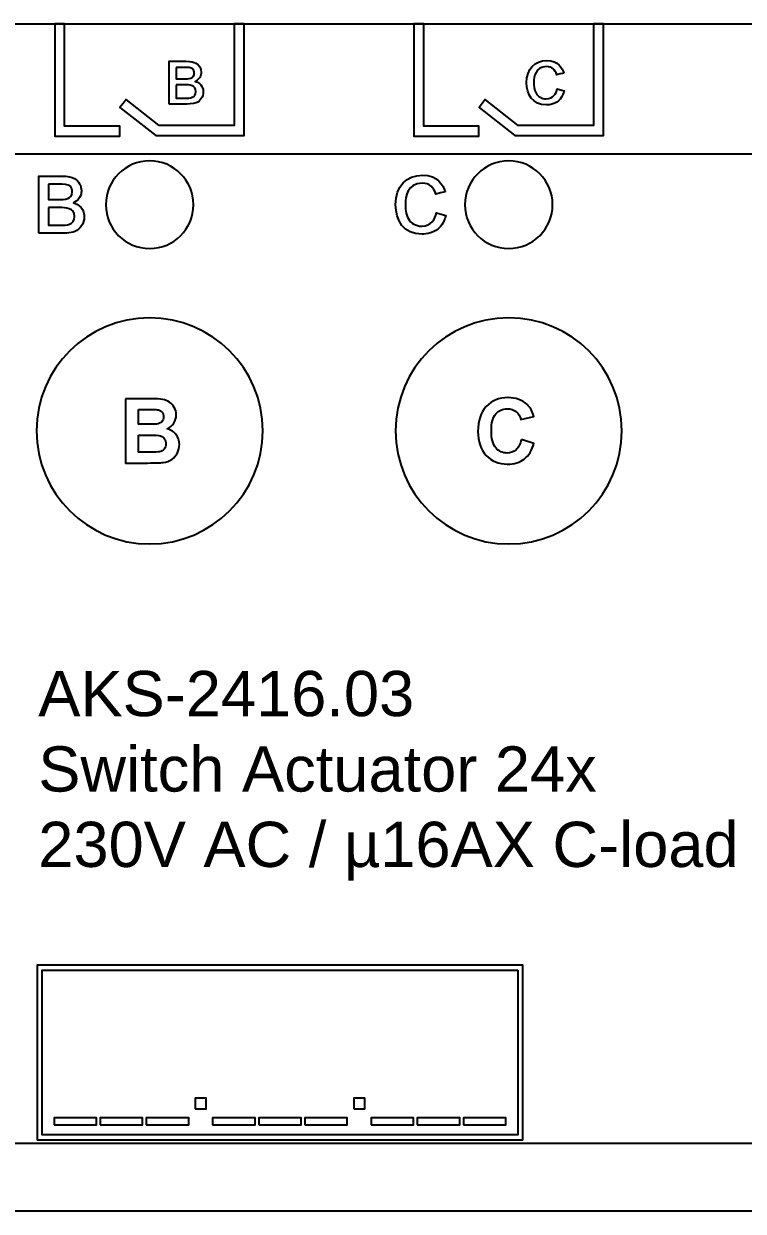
# Model space of a CAD drawing. Header units: millimetres. Extents: x 2151 to 5908, y -441 to 3322.
# Drawn here: x 3223.86 to 3249.31, y 1911.04 to 1953.04 of the extents above; entities that cross this region are included whole.
import ezdxf
from ezdxf.enums import TextEntityAlignment as Align

# ---------------------------------------------------------------- set-up
doc = ezdxf.new("R2010")
doc.units = ezdxf.units.MM
doc.layers.add('2DE_OBJ_Eti-Apparatus', color=7, linetype='Continuous', lineweight=25)
doc.layers.add('Beschriftung', color=7, linetype='Continuous')
doc.layers.add('Gehäuse', color=7, linetype='Continuous')
doc.styles.add('CP_ATTR', font='ARIAL.TTF')
doc.styles.get("Standard").update_dxf_attribs({"font": 'ARIAL.TTF'})

# ---------------------------------------------------------------- blocks, each defined once
blk = doc.blocks.new('2de_eti_9_4352_5ex0yz5')
at = {"linetype": 'Continuous'}
for p, q in [((716, 35), (0, 35)), ((716, 0), (0, 0))]:
    blk.add_line(p, q, dxfattribs=at)
at = {"linetype": 'ByBlock', "style": 'CP_ATTR', "flags": 9}
for tag, p in [('CURRENT', (0, 5)), ('LINK', (0, 5)), ('CHARACTER', (0, 5)), ('POWER', (0, 5)), ('ORDER-NO', (0, 5)), ('PRODUCT-TYPE', (0, 5)), ('ARTICLE', (0, 5)), ('GROUP', (0, 5)), ('NUMBER', (0, 5)), ('NAME', (0, 5)), ('EL-STATUS', (0, 4.999)), ('FUNCTION', (0, 4.999)), ('ARTICLE-2', (0, 4.999)), ('ARTICLE-1', (0, 4.999)), ('VOLTAGE', (0, 4.999)), ('PRODUCER', (0, 4.999)), ('WEIGHT', (0.001, 5)), ('IP', (0.001, 5)), ('OTHER', (0.001, 5))]:
    blk.add_attdef(tag, text='', height=0.00005, dxfattribs=at).set_placement(p, align=Align.MIDDLE_LEFT)
blk = doc.blocks.new('Gehäuse_12_TE1')
at = {"layer": 'Gehäuse'}
blk.add_lwpolyline([(2.5, 66.5), (213.5, 66.5), (213.5, 24.5), (2.5, 24.5)], close=True, dxfattribs=at)
blk = doc.blocks.new('AKS-2416.03')
at = {"layer": 'Beschriftung'}
for points, knots in [([(22.9412, 66.5), (22.9412, 66.5), (23.2942, 66.5), (23.2942, 66.5), (23.2942, 66.5), (23.2942, 66.5), (23.2942, 62.8807), (23.2942, 62.8807), (23.2942, 62.8807), (23.2942, 62.8807), (25.2403, 62.8807), (25.2403, 62.8807), (25.2403, 62.8807), (25.2403, 62.8807), (25.2403, 62.5279), (25.2403, 62.5279), (25.2403, 62.5279), (25.2403, 62.5279), (22.9412, 62.5279), (22.9412, 62.5279), (22.9412, 62.5279), (22.9412, 62.5279), (22.9412, 66.5), (22.9412, 66.5)], [0, 0, 0, 0, 0.1428571, 0.1428571, 0.1428571, 0.1428572, 0.2857143, 0.2857143, 0.2857143, 0.2857143, 0.4285714, 0.4285714, 0.4285714, 0.4285714, 0.5714286, 0.5714286, 0.5714286, 0.5714286, 0.7142857, 0.7142857, 0.7142857, 0.7142857, 1, 1, 1, 1]), ([(29.2912, 66.5), (29.2912, 66.5), (29.6442, 66.5), (29.6442, 66.5), (29.6442, 66.5), (29.6442, 66.5), (29.6442, 62.5463), (29.6442, 62.5463), (29.6442, 62.5463), (29.6442, 62.5463), (26.5165, 62.5463), (26.5165, 62.5463), (26.5165, 62.5463), (26.5165, 62.5463), (25.2491, 63.541), (25.2491, 63.541), (25.2491, 63.541), (25.2491, 63.541), (25.4669, 63.818), (25.4669, 63.818), (25.4669, 63.818), (25.4669, 63.818), (26.6377, 62.8991), (26.6377, 62.8991), (26.6377, 62.8991), (26.6377, 62.8991), (29.2912, 62.8991), (29.2912, 62.8991), (29.2912, 62.8991), (29.2912, 62.8991), (29.2912, 66.5), (29.2912, 66.5)], [0, 0, 0, 0, 0.1111111, 0.1111111, 0.1111111, 0.1111111, 0.2222222, 0.2222222, 0.2222222, 0.2222222, 0.3333333, 0.3333333, 0.3333333, 0.3333333, 0.4444444, 0.4444444, 0.4444444, 0.4444445, 0.5555556, 0.5555556, 0.5555556, 0.5555556, 0.6666667, 0.6666667, 0.6666667, 0.6666667, 0.7777778, 0.7777778, 0.7777778, 0.7777778, 1, 1, 1, 1]), ([(35.6414, 66.5), (35.6414, 66.5), (35.9944, 66.5), (35.9944, 66.5), (35.9944, 66.5), (35.9944, 66.5), (35.9944, 62.8807), (35.9944, 62.8807), (35.9944, 62.8807), (35.9944, 62.8807), (37.9405, 62.8807), (37.9405, 62.8807), (37.9405, 62.8807), (37.9405, 62.8807), (37.9405, 62.5279), (37.9405, 62.5279), (37.9405, 62.5279), (37.9405, 62.5279), (35.6414, 62.5279), (35.6414, 62.5279), (35.6414, 62.5279), (35.6414, 62.5279), (35.6414, 66.5), (35.6414, 66.5)], [0, 0, 0, 0, 0.1428571, 0.1428571, 0.1428571, 0.1428572, 0.2857143, 0.2857143, 0.2857143, 0.2857143, 0.4285714, 0.4285714, 0.4285714, 0.4285714, 0.5714286, 0.5714286, 0.5714286, 0.5714286, 0.7142857, 0.7142857, 0.7142857, 0.7142857, 1, 1, 1, 1]), ([(41.9914, 66.5), (41.9914, 66.5), (42.3444, 66.5), (42.3444, 66.5), (42.3444, 66.5), (42.3444, 66.5), (42.3444, 62.5463), (42.3444, 62.5463), (42.3444, 62.5463), (42.3444, 62.5463), (39.2167, 62.5463), (39.2167, 62.5463), (39.2167, 62.5463), (39.2167, 62.5463), (37.9493, 63.541), (37.9493, 63.541), (37.9493, 63.541), (37.9493, 63.541), (38.1671, 63.818), (38.1671, 63.818), (38.1671, 63.818), (38.1671, 63.818), (39.3379, 62.8991), (39.3379, 62.8991), (39.3379, 62.8991), (39.3379, 62.8991), (41.9914, 62.8991), (41.9914, 62.8991), (41.9914, 62.8991), (41.9914, 62.8991), (41.9914, 66.5), (41.9914, 66.5)], [0, 0, 0, 0, 0.1111111, 0.1111111, 0.1111111, 0.1111111, 0.2222222, 0.2222222, 0.2222222, 0.2222222, 0.3333333, 0.3333333, 0.3333333, 0.3333333, 0.4444444, 0.4444444, 0.4444444, 0.4444445, 0.5555556, 0.5555556, 0.5555556, 0.5555556, 0.6666667, 0.6666667, 0.6666667, 0.6666667, 0.7777778, 0.7777778, 0.7777778, 0.7777778, 1, 1, 1, 1]), ([(26.9929, 63.6564), (26.9929, 63.6564), (27.5411, 63.6564), (27.5411, 63.6564), (27.5411, 63.6564), (27.6215, 63.6564), (27.8332, 63.6564), (27.9475, 63.705), (27.9475, 63.705), (28.0914, 63.7664), (28.1952, 63.9146), (28.1952, 64.0945), (28.1952, 64.0945), (28.1952, 64.1813), (28.1676, 64.3866), (27.9094, 64.4628), (27.9094, 64.4628), (28.1211, 64.5644), (28.1211, 64.757), (28.1211, 64.7867), (28.1211, 64.7867), (28.1211, 64.9179), (28.0491, 65.0428), (27.9348, 65.1063), (27.9348, 65.1063), (27.8607, 65.1486), (27.7718, 65.1719), (27.5771, 65.1719), (27.5771, 65.1719), (27.5771, 65.1719), (26.9929, 65.1719), (26.9929, 65.1719), (26.9929, 65.1719), (26.9929, 65.1719), (26.9929, 63.6564), (26.9929, 63.6564)], [0, 0, 0, 0, 0.1, 0.1, 0.1, 0.1, 0.2, 0.2, 0.2, 0.2, 0.3, 0.3, 0.3, 0.3, 0.4, 0.4, 0.4, 0.4, 0.5, 0.5, 0.5, 0.5, 0.6, 0.6, 0.6, 0.6, 0.7, 0.7, 0.7, 0.7, 0.8, 0.8, 0.8, 0.8, 1, 1, 1, 1]), ([(40.944, 64.7551), (40.8932, 64.9245), (40.7556, 65.1975), (40.3407, 65.1975), (40.3407, 65.1975), (39.9216, 65.1975), (39.6295, 64.9075), (39.6295, 64.4164), (39.6295, 64.4164), (39.6295, 63.9973), (39.8412, 63.6308), (40.3301, 63.6308), (40.3301, 63.6308), (40.4339, 63.6308), (40.6688, 63.6541), (40.8191, 63.8386), (40.8191, 63.8386), (40.9101, 63.9487), (40.944, 64.0714), (40.9588, 64.1286), (40.9588, 64.1286), (40.9588, 64.1286), (40.7133, 64.2005), (40.7133, 64.2005), (40.7133, 64.2005), (40.6752, 64.0291), (40.5714, 63.8449), (40.3217, 63.8449), (40.3217, 63.8449), (40.1587, 63.8449), (40.0338, 63.9254), (39.9661, 64.0397), (39.9661, 64.0397), (39.8983, 64.1582), (39.8878, 64.3339), (39.8878, 64.4207), (39.8878, 64.4207), (39.8878, 64.626), (39.9449, 64.9837), (40.3301, 64.9837), (40.3301, 64.9837), (40.5291, 64.9837), (40.6434, 64.8737), (40.6963, 64.6959), (40.6963, 64.6959), (40.6963, 64.6959), (40.944, 64.7551), (40.944, 64.7551)], [0, 0, 0, 0, 0.0769231, 0.0769231, 0.0769231, 0.0769231, 0.1538462, 0.1538462, 0.1538462, 0.1538462, 0.2307692, 0.2307692, 0.2307692, 0.2307692, 0.3076923, 0.3076923, 0.3076923, 0.3076923, 0.3846154, 0.3846154, 0.3846154, 0.3846154, 0.4615385, 0.4615385, 0.4615385, 0.4615385, 0.5384615, 0.5384615, 0.5384615, 0.5384615, 0.6153846, 0.6153846, 0.6153846, 0.6153846, 0.6923077, 0.6923077, 0.6923077, 0.6923077, 0.7692308, 0.7692308, 0.7692308, 0.7692308, 0.8461538, 0.8461538, 0.8461538, 0.8461539, 1, 1, 1, 1]), ([(27.2426, 64.9581), (27.2426, 64.9581), (27.4861, 64.9581), (27.4861, 64.9581), (27.4861, 64.9581), (27.6533, 64.9581), (27.7633, 64.9581), (27.8184, 64.9031), (27.8184, 64.9031), (27.8586, 64.8629), (27.8776, 64.8078), (27.8776, 64.7549), (27.8776, 64.7549), (27.8776, 64.5517), (27.6787, 64.5517), (27.5115, 64.5517), (27.5115, 64.5517), (27.5115, 64.5517), (27.2426, 64.5517), (27.2426, 64.5517), (27.2426, 64.5517), (27.2426, 64.5517), (27.2426, 64.9581), (27.2426, 64.9581)], [0, 0, 0, 0, 0.1428571, 0.1428571, 0.1428571, 0.1428572, 0.2857143, 0.2857143, 0.2857143, 0.2857143, 0.4285714, 0.4285714, 0.4285714, 0.4285714, 0.5714286, 0.5714286, 0.5714286, 0.5714286, 0.7142857, 0.7142857, 0.7142857, 0.7142857, 1, 1, 1, 1]), ([(27.2426, 64.3379), (27.2426, 64.3379), (27.5432, 64.3379), (27.5432, 64.3379), (27.5432, 64.3379), (27.6977, 64.3379), (27.9369, 64.3379), (27.9369, 64.103), (27.9369, 64.103), (27.9369, 63.8701), (27.7147, 63.8701), (27.575, 63.8701), (27.575, 63.8701), (27.575, 63.8701), (27.2426, 63.8701), (27.2426, 63.8701), (27.2426, 63.8701), (27.2426, 63.8701), (27.2426, 64.3379), (27.2426, 64.3379)], [0, 0, 0, 0, 0.1666667, 0.1666667, 0.1666667, 0.1666667, 0.3333333, 0.3333333, 0.3333333, 0.3333333, 0.5, 0.5, 0.5, 0.5, 0.6666667, 0.6666667, 0.6666667, 0.6666667, 1, 1, 1, 1]), ([(26.3, 61.6505), (27.1558, 61.6505), (27.85, 60.9564), (27.85, 60.1005), (27.85, 60.1005), (27.85, 59.2446), (27.1558, 58.5505), (26.3, 58.5505), (26.3, 58.5505), (25.4442, 58.5505), (24.75, 59.2446), (24.75, 60.1005), (24.75, 60.1005), (24.75, 60.9564), (25.4442, 61.6505), (26.3, 61.6505)], [0, 0, 0, 0, 0.2, 0.2, 0.2, 0.2, 0.4, 0.4, 0.4, 0.4, 0.6, 0.6, 0.6, 0.6, 1, 1, 1, 1]), ([(39, 61.6505), (39.8558, 61.6505), (40.55, 60.9564), (40.55, 60.1005), (40.55, 60.1005), (40.55, 59.2446), (39.8558, 58.5505), (39, 58.5505), (39, 58.5505), (38.1442, 58.5505), (37.45, 59.2446), (37.45, 60.1005), (37.45, 60.1005), (37.45, 60.9564), (38.1442, 61.6505), (39, 61.6505)], [0, 0, 0, 0, 0.2, 0.2, 0.2, 0.2, 0.4, 0.4, 0.4, 0.4, 0.6, 0.6, 0.6, 0.6, 1, 1, 1, 1]), ([(22.384, 59.0901), (22.384, 59.0901), (23.1149, 59.0901), (23.1149, 59.0901), (23.1149, 59.0901), (23.2222, 59.0901), (23.5044, 59.0901), (23.6568, 59.155), (23.6568, 59.155), (23.8487, 59.2368), (23.987, 59.4344), (23.987, 59.6743), (23.987, 59.6743), (23.987, 59.79), (23.9503, 60.0637), (23.606, 60.1653), (23.606, 60.1653), (23.8882, 60.3008), (23.8882, 60.5576), (23.8882, 60.5971), (23.8882, 60.5971), (23.8882, 60.7721), (23.7923, 60.9386), (23.6399, 61.0233), (23.6399, 61.0233), (23.5411, 61.0797), (23.4226, 61.1108), (23.1629, 61.1108), (23.1629, 61.1108), (23.1629, 61.1108), (22.384, 61.1108), (22.384, 61.1108), (22.384, 61.1108), (22.384, 61.1108), (22.384, 59.0901), (22.384, 59.0901)], [0, 0, 0, 0, 0.1, 0.1, 0.1, 0.1, 0.2, 0.2, 0.2, 0.2, 0.3, 0.3, 0.3, 0.3, 0.4, 0.4, 0.4, 0.4, 0.5, 0.5, 0.5, 0.5, 0.6, 0.6, 0.6, 0.6, 0.7, 0.7, 0.7, 0.7, 0.8, 0.8, 0.8, 0.8, 1, 1, 1, 1]), ([(36.7519, 60.5551), (36.6841, 60.7809), (36.5007, 61.1449), (35.9475, 61.1449), (35.9475, 61.1449), (35.3888, 61.1449), (34.9993, 60.7583), (34.9993, 60.1035), (34.9993, 60.1035), (34.9993, 59.5447), (35.2815, 59.056), (35.9334, 59.056), (35.9334, 59.056), (36.0717, 59.056), (36.385, 59.0871), (36.5854, 59.3331), (36.5854, 59.3331), (36.7067, 59.4798), (36.7519, 59.6435), (36.7716, 59.7197), (36.7716, 59.7197), (36.7716, 59.7197), (36.4443, 59.8157), (36.4443, 59.8157), (36.4443, 59.8157), (36.3935, 59.5871), (36.2552, 59.3415), (35.9221, 59.3415), (35.9221, 59.3415), (35.7048, 59.3415), (35.5383, 59.4488), (35.448, 59.6012), (35.448, 59.6012), (35.3577, 59.7592), (35.3436, 59.9935), (35.3436, 60.1092), (35.3436, 60.1092), (35.3436, 60.3829), (35.4198, 60.8599), (35.9334, 60.8599), (35.9334, 60.8599), (36.1987, 60.8599), (36.3511, 60.7131), (36.4217, 60.4761), (36.4217, 60.4761), (36.4217, 60.4761), (36.7519, 60.5551), (36.7519, 60.5551)], [0, 0, 0, 0, 0.0769231, 0.0769231, 0.0769231, 0.0769231, 0.1538462, 0.1538462, 0.1538462, 0.1538462, 0.2307692, 0.2307692, 0.2307692, 0.2307692, 0.3076923, 0.3076923, 0.3076923, 0.3076923, 0.3846154, 0.3846154, 0.3846154, 0.3846154, 0.4615385, 0.4615385, 0.4615385, 0.4615385, 0.5384615, 0.5384615, 0.5384615, 0.5384615, 0.6153846, 0.6153846, 0.6153846, 0.6153846, 0.6923077, 0.6923077, 0.6923077, 0.6923077, 0.7692308, 0.7692308, 0.7692308, 0.7692308, 0.8461538, 0.8461538, 0.8461538, 0.8461539, 1, 1, 1, 1]), ([(22.717, 60.8257), (22.717, 60.8257), (23.0416, 60.8257), (23.0416, 60.8257), (23.0416, 60.8257), (23.2645, 60.8257), (23.4113, 60.8257), (23.4846, 60.7523), (23.4846, 60.7523), (23.5383, 60.6987), (23.5637, 60.6253), (23.5637, 60.5548), (23.5637, 60.5548), (23.5637, 60.2839), (23.2984, 60.2839), (23.0754, 60.2839), (23.0754, 60.2839), (23.0754, 60.2839), (22.717, 60.2839), (22.717, 60.2839), (22.717, 60.2839), (22.717, 60.2839), (22.717, 60.8257), (22.717, 60.8257)], [0, 0, 0, 0, 0.1428571, 0.1428571, 0.1428571, 0.1428572, 0.2857143, 0.2857143, 0.2857143, 0.2857143, 0.4285714, 0.4285714, 0.4285714, 0.4285714, 0.5714286, 0.5714286, 0.5714286, 0.5714286, 0.7142857, 0.7142857, 0.7142857, 0.7142857, 1, 1, 1, 1]), ([(22.717, 59.9988), (22.717, 59.9988), (23.1178, 59.9988), (23.1178, 59.9988), (23.1178, 59.9988), (23.3238, 59.9988), (23.6427, 59.9988), (23.6427, 59.6856), (23.6427, 59.6856), (23.6427, 59.3751), (23.3464, 59.3751), (23.1601, 59.3751), (23.1601, 59.3751), (23.1601, 59.3751), (22.717, 59.3751), (22.717, 59.3751), (22.717, 59.3751), (22.717, 59.3751), (22.717, 59.9988), (22.717, 59.9988)], [0, 0, 0, 0, 0.1666667, 0.1666667, 0.1666667, 0.1666667, 0.3333333, 0.3333333, 0.3333333, 0.3333333, 0.5, 0.5, 0.5, 0.5, 0.6666667, 0.6666667, 0.6666667, 0.6666667, 1, 1, 1, 1]), ([(26.2999, 56.1006), (28.5088, 56.1006), (30.3, 54.3093), (30.3, 52.1007), (30.3, 52.1007), (30.3, 49.8919), (28.5088, 48.1006), (26.2999, 48.1006), (26.2999, 48.1006), (24.0912, 48.1006), (22.3, 49.8919), (22.3, 52.1007), (22.3, 52.1007), (22.3, 54.3093), (24.0912, 56.1006), (26.2999, 56.1006)], [0, 0, 0, 0, 0.2, 0.2, 0.2, 0.2, 0.4, 0.4, 0.4, 0.4, 0.6, 0.6, 0.6, 0.6, 1, 1, 1, 1]), ([(38.9999, 56.1006), (41.2088, 56.1006), (43, 54.3093), (43, 52.1007), (43, 52.1007), (43, 49.8919), (41.2088, 48.1006), (38.9999, 48.1006), (38.9999, 48.1006), (36.7912, 48.1006), (35, 49.8919), (35, 52.1007), (35, 52.1007), (35, 54.3093), (36.7912, 56.1006), (38.9999, 56.1006)], [0, 0, 0, 0, 0.2, 0.2, 0.2, 0.2, 0.4, 0.4, 0.4, 0.4, 0.6, 0.6, 0.6, 0.6, 1, 1, 1, 1]), ([(25.448, 53.237), (25.448, 53.237), (26.3566, 53.237), (26.3566, 53.237), (26.3566, 53.237), (26.5365, 53.237), (26.6709, 53.2296), (26.7593, 53.2142), (26.7593, 53.2142), (26.8477, 53.1994), (26.9265, 53.1682), (26.9963, 53.1206), (26.9963, 53.1206), (27.0662, 53.0729), (27.1239, 53.01), (27.1704, 52.9306), (27.1704, 52.9306), (27.217, 52.8517), (27.2403, 52.7628), (27.2403, 52.6649), (27.2403, 52.6649), (27.2403, 52.5586), (27.2117, 52.4607), (27.1546, 52.3718), (27.1546, 52.3718), (27.0969, 52.2829), (27.0191, 52.2162), (26.9212, 52.1718), (26.9212, 52.1718), (27.0593, 52.1315), (27.1662, 52.0628), (27.2403, 51.9659), (27.2403, 51.9659), (27.3149, 51.8685), (27.3519, 51.7542), (27.3519, 51.623), (27.3519, 51.623), (27.3519, 51.5198), (27.3281, 51.4193), (27.28, 51.3214), (27.28, 51.3214), (27.2318, 51.224), (27.1662, 51.1457), (27.0831, 51.0875), (27.0831, 51.0875), (27.0001, 51.0293), (26.8974, 50.9933), (26.7752, 50.9795), (26.7752, 50.9795), (26.699, 50.9716), (26.5143, 50.9663), (26.2216, 50.9642), (26.2216, 50.9642), (26.2216, 50.9642), (25.448, 50.9642), (25.448, 50.9642), (25.448, 50.9642), (25.448, 50.9642), (25.448, 53.237), (25.448, 53.237)], [0, 0, 0, 0, 0.0625, 0.0625, 0.0625, 0.0625, 0.125, 0.125, 0.125, 0.125, 0.1875, 0.1875, 0.1875, 0.1875, 0.25, 0.25, 0.25, 0.25, 0.3125, 0.3125, 0.3125, 0.3125, 0.375, 0.375, 0.375, 0.375, 0.4375, 0.4375, 0.4375, 0.4375, 0.5, 0.5, 0.5, 0.5, 0.5625, 0.5625, 0.5625, 0.5625, 0.625, 0.625, 0.625, 0.625, 0.6875, 0.6875, 0.6875, 0.6875, 0.75, 0.75, 0.75, 0.75, 0.8125, 0.8125, 0.8125, 0.8125, 0.875, 0.875, 0.875, 0.875, 1, 1, 1, 1]), ([(39.4453, 51.7998), (39.4453, 51.7998), (39.8898, 51.659), (39.8898, 51.659), (39.8898, 51.659), (39.8215, 51.4108), (39.7083, 51.2267), (39.5495, 51.106), (39.5495, 51.106), (39.3913, 50.9859), (39.1897, 50.9256), (38.9458, 50.9256), (38.9458, 50.9256), (38.6441, 50.9256), (38.396, 51.0288), (38.2018, 51.2346), (38.2018, 51.2346), (38.0076, 51.441), (37.9102, 51.723), (37.9102, 52.0802), (37.9102, 52.0802), (37.9102, 52.4586), (38.0081, 52.7523), (38.2033, 52.9618), (38.2033, 52.9618), (38.3986, 53.1708), (38.6553, 53.2756), (38.9738, 53.2756), (38.9738, 53.2756), (39.2516, 53.2756), (39.4776, 53.1936), (39.6511, 53.029), (39.6511, 53.029), (39.7549, 52.9322), (39.8321, 52.7925), (39.884, 52.6104), (39.884, 52.6104), (39.884, 52.6104), (39.4294, 52.502), (39.4294, 52.502), (39.4294, 52.502), (39.403, 52.62), (39.3469, 52.7131), (39.2611, 52.7814), (39.2611, 52.7814), (39.176, 52.8496), (39.0722, 52.8835), (38.9505, 52.8835), (38.9505, 52.8835), (38.7823, 52.8835), (38.6452, 52.8232), (38.5404, 52.702), (38.5404, 52.702), (38.4356, 52.5813), (38.3833, 52.3855), (38.3833, 52.1146), (38.3833, 52.1146), (38.3833, 51.8273), (38.4346, 51.6225), (38.5383, 51.5008), (38.5383, 51.5008), (38.6415, 51.3785), (38.7759, 51.3177), (38.941, 51.3177), (38.941, 51.3177), (39.0632, 51.3177), (39.168, 51.3563), (39.2559, 51.4341), (39.2559, 51.4341), (39.3437, 51.5114), (39.4067, 51.6336), (39.4453, 51.7998)], [0, 0, 0, 0, 0.0526316, 0.0526316, 0.0526316, 0.0526316, 0.1052632, 0.1052632, 0.1052632, 0.1052632, 0.1578947, 0.1578947, 0.1578947, 0.1578947, 0.2105263, 0.2105263, 0.2105263, 0.2105263, 0.2631579, 0.2631579, 0.2631579, 0.2631579, 0.3157895, 0.3157895, 0.3157895, 0.3157895, 0.3684211, 0.3684211, 0.3684211, 0.3684211, 0.4210526, 0.4210526, 0.4210526, 0.4210526, 0.4736842, 0.4736842, 0.4736842, 0.4736842, 0.5263158, 0.5263158, 0.5263158, 0.5263158, 0.5789474, 0.5789474, 0.5789474, 0.5789474, 0.6315789, 0.6315789, 0.6315789, 0.631579, 0.6842105, 0.6842105, 0.6842105, 0.6842105, 0.7368421, 0.7368421, 0.7368421, 0.7368421, 0.7894737, 0.7894737, 0.7894737, 0.7894737, 0.8421053, 0.8421053, 0.8421053, 0.8421053, 0.8947368, 0.8947368, 0.8947368, 0.8947369, 1, 1, 1, 1]), ([(25.9073, 52.8586), (25.9073, 52.8586), (25.9073, 52.3332), (25.9073, 52.3332), (25.9073, 52.3332), (25.9073, 52.3332), (26.2079, 52.3332), (26.2079, 52.3332), (26.2079, 52.3332), (26.3867, 52.3332), (26.4979, 52.3358), (26.5413, 52.3411), (26.5413, 52.3411), (26.6196, 52.3501), (26.6815, 52.3771), (26.7265, 52.4221), (26.7265, 52.4221), (26.7715, 52.467), (26.7937, 52.5263), (26.7937, 52.5999), (26.7937, 52.5999), (26.7937, 52.6702), (26.7746, 52.7274), (26.736, 52.7713), (26.736, 52.7713), (26.6968, 52.8152), (26.6392, 52.8417), (26.563, 52.8507), (26.563, 52.8507), (26.5175, 52.856), (26.3867, 52.8586), (26.1708, 52.8586), (26.1708, 52.8586), (26.1708, 52.8586), (25.9073, 52.8586), (25.9073, 52.8586)], [0, 0, 0, 0, 0.1, 0.1, 0.1, 0.1, 0.2, 0.2, 0.2, 0.2, 0.3, 0.3, 0.3, 0.3, 0.4, 0.4, 0.4, 0.4, 0.5, 0.5, 0.5, 0.5, 0.6, 0.6, 0.6, 0.6, 0.7, 0.7, 0.7, 0.7, 0.8, 0.8, 0.8, 0.8, 1, 1, 1, 1]), ([(25.9073, 51.9548), (25.9073, 51.9548), (25.9073, 51.3473), (25.9073, 51.3473), (25.9073, 51.3473), (25.9073, 51.3473), (26.3317, 51.3473), (26.3317, 51.3473), (26.3317, 51.3473), (26.4973, 51.3473), (26.6021, 51.3516), (26.6466, 51.3611), (26.6466, 51.3611), (26.7148, 51.3732), (26.7704, 51.4039), (26.8133, 51.4516), (26.8133, 51.4516), (26.8561, 51.4997), (26.8778, 51.5643), (26.8778, 51.6447), (26.8778, 51.6447), (26.8778, 51.713), (26.8609, 51.7707), (26.8281, 51.8183), (26.8281, 51.8183), (26.7947, 51.8659), (26.7471, 51.9008), (26.6847, 51.9225), (26.6847, 51.9225), (26.6222, 51.9442), (26.4862, 51.9548), (26.2777, 51.9548), (26.2777, 51.9548), (26.2777, 51.9548), (25.9073, 51.9548), (25.9073, 51.9548)], [0, 0, 0, 0, 0.1, 0.1, 0.1, 0.1, 0.2, 0.2, 0.2, 0.2, 0.3, 0.3, 0.3, 0.3, 0.4, 0.4, 0.4, 0.4, 0.5, 0.5, 0.5, 0.5, 0.6, 0.6, 0.6, 0.6, 0.7, 0.7, 0.7, 0.7, 0.8, 0.8, 0.8, 0.8, 1, 1, 1, 1]), ([(22.4083, 33.2051), (22.4083, 33.2051), (39.4965, 33.2051), (39.4965, 33.2051), (39.4965, 33.2051), (39.4965, 33.2051), (39.4965, 27.0287), (39.4965, 27.0287), (39.4965, 27.0287), (39.4965, 27.0287), (22.3201, 27.0287), (22.3201, 27.0287), (22.3201, 27.0287), (22.3201, 27.0287), (22.3201, 33.2051), (22.3201, 33.2051), (22.3201, 33.2051), (22.3201, 33.2051), (22.4083, 33.2051), (22.4083, 33.2051)], [0, 0, 0, 0, 0.1666667, 0.1666667, 0.1666667, 0.1666667, 0.3333333, 0.3333333, 0.3333333, 0.3333333, 0.5, 0.5, 0.5, 0.5, 0.6666667, 0.6666667, 0.6666667, 0.6666667, 1, 1, 1, 1]), ([(39.3201, 33.0287), (39.3201, 33.0287), (22.4965, 33.0287), (22.4965, 33.0287), (22.4965, 33.0287), (22.4965, 33.0287), (22.4965, 27.2051), (22.4965, 27.2051), (22.4965, 27.2051), (22.4965, 27.2051), (39.3201, 27.2051), (39.3201, 27.2051), (39.3201, 27.2051), (39.3201, 27.2051), (39.3201, 33.0287), (39.3201, 33.0287)], [0, 0, 0, 0, 0.2, 0.2, 0.2, 0.2, 0.4, 0.4, 0.4, 0.4, 0.6, 0.6, 0.6, 0.6, 1, 1, 1, 1]), ([(27.9112, 28.1169), (27.9112, 28.1169), (27.9112, 28.504), (27.9112, 28.504), (27.9112, 28.504), (27.9112, 28.504), (28.2983, 28.504), (28.2983, 28.504), (28.2983, 28.504), (28.2983, 28.504), (28.2983, 28.1169), (28.2983, 28.1169), (28.2983, 28.1169), (28.2983, 28.1169), (27.9112, 28.1169), (27.9112, 28.1169)], [0, 0, 0, 0, 0.2, 0.2, 0.2, 0.2, 0.4, 0.4, 0.4, 0.4, 0.6, 0.6, 0.6, 0.6, 1, 1, 1, 1]), ([(33.5184, 28.1169), (33.5184, 28.1169), (33.5184, 28.504), (33.5184, 28.504), (33.5184, 28.504), (33.5184, 28.504), (33.9055, 28.504), (33.9055, 28.504), (33.9055, 28.504), (33.9055, 28.504), (33.9055, 28.1169), (33.9055, 28.1169), (33.9055, 28.1169), (33.9055, 28.1169), (33.5184, 28.1169), (33.5184, 28.1169)], [0, 0, 0, 0, 0.2, 0.2, 0.2, 0.2, 0.4, 0.4, 0.4, 0.4, 0.6, 0.6, 0.6, 0.6, 1, 1, 1, 1]), ([(22.9202, 27.5586), (22.9202, 27.5586), (22.9202, 27.8098), (22.9202, 27.8098), (22.9202, 27.8098), (22.9202, 27.8098), (24.4202, 27.8098), (24.4202, 27.8098), (24.4202, 27.8098), (24.4202, 27.8098), (24.4202, 27.5586), (24.4202, 27.5586), (24.4202, 27.5586), (24.4202, 27.5586), (22.9202, 27.5586), (22.9202, 27.5586)], [0, 0, 0, 0, 0.2, 0.2, 0.2, 0.2, 0.4, 0.4, 0.4, 0.4, 0.6, 0.6, 0.6, 0.6, 1, 1, 1, 1]), ([(24.5511, 27.5586), (24.5511, 27.5586), (24.5511, 27.8098), (24.5511, 27.8098), (24.5511, 27.8098), (24.5511, 27.8098), (26.0511, 27.8098), (26.0511, 27.8098), (26.0511, 27.8098), (26.0511, 27.8098), (26.0511, 27.5586), (26.0511, 27.5586), (26.0511, 27.5586), (26.0511, 27.5586), (24.5511, 27.5586), (24.5511, 27.5586)], [0, 0, 0, 0, 0.2, 0.2, 0.2, 0.2, 0.4, 0.4, 0.4, 0.4, 0.6, 0.6, 0.6, 0.6, 1, 1, 1, 1]), ([(26.182, 27.5586), (26.182, 27.5586), (26.182, 27.8098), (26.182, 27.8098), (26.182, 27.8098), (26.182, 27.8098), (27.682, 27.8098), (27.682, 27.8098), (27.682, 27.8098), (27.682, 27.8098), (27.682, 27.5586), (27.682, 27.5586), (27.682, 27.5586), (27.682, 27.5586), (26.182, 27.5586), (26.182, 27.5586)], [0, 0, 0, 0, 0.2, 0.2, 0.2, 0.2, 0.4, 0.4, 0.4, 0.4, 0.6, 0.6, 0.6, 0.6, 1, 1, 1, 1]), ([(28.5274, 27.5586), (28.5274, 27.5586), (28.5274, 27.8098), (28.5274, 27.8098), (28.5274, 27.8098), (28.5274, 27.8098), (30.0274, 27.8098), (30.0274, 27.8098), (30.0274, 27.8098), (30.0274, 27.8098), (30.0274, 27.5586), (30.0274, 27.5586), (30.0274, 27.5586), (30.0274, 27.5586), (28.5274, 27.5586), (28.5274, 27.5586)], [0, 0, 0, 0, 0.2, 0.2, 0.2, 0.2, 0.4, 0.4, 0.4, 0.4, 0.6, 0.6, 0.6, 0.6, 1, 1, 1, 1]), ([(30.1583, 27.5586), (30.1583, 27.5586), (30.1583, 27.8098), (30.1583, 27.8098), (30.1583, 27.8098), (30.1583, 27.8098), (31.6583, 27.8098), (31.6583, 27.8098), (31.6583, 27.8098), (31.6583, 27.8098), (31.6583, 27.5586), (31.6583, 27.5586), (31.6583, 27.5586), (31.6583, 27.5586), (30.1583, 27.5586), (30.1583, 27.5586)], [0, 0, 0, 0, 0.2, 0.2, 0.2, 0.2, 0.4, 0.4, 0.4, 0.4, 0.6, 0.6, 0.6, 0.6, 1, 1, 1, 1]), ([(31.7892, 27.5586), (31.7892, 27.5586), (31.7892, 27.8098), (31.7892, 27.8098), (31.7892, 27.8098), (31.7892, 27.8098), (33.2892, 27.8098), (33.2892, 27.8098), (33.2892, 27.8098), (33.2892, 27.8098), (33.2892, 27.5586), (33.2892, 27.5586), (33.2892, 27.5586), (33.2892, 27.5586), (31.7892, 27.5586), (31.7892, 27.5586)], [0, 0, 0, 0, 0.2, 0.2, 0.2, 0.2, 0.4, 0.4, 0.4, 0.4, 0.6, 0.6, 0.6, 0.6, 1, 1, 1, 1]), ([(34.1346, 27.5586), (34.1346, 27.5586), (34.1346, 27.8098), (34.1346, 27.8098), (34.1346, 27.8098), (34.1346, 27.8098), (35.6346, 27.8098), (35.6346, 27.8098), (35.6346, 27.8098), (35.6346, 27.8098), (35.6346, 27.5586), (35.6346, 27.5586), (35.6346, 27.5586), (35.6346, 27.5586), (34.1346, 27.5586), (34.1346, 27.5586)], [0, 0, 0, 0, 0.2, 0.2, 0.2, 0.2, 0.4, 0.4, 0.4, 0.4, 0.6, 0.6, 0.6, 0.6, 1, 1, 1, 1]), ([(35.7655, 27.5586), (35.7655, 27.5586), (35.7655, 27.8098), (35.7655, 27.8098), (35.7655, 27.8098), (35.7655, 27.8098), (37.2655, 27.8098), (37.2655, 27.8098), (37.2655, 27.8098), (37.2655, 27.8098), (37.2655, 27.5586), (37.2655, 27.5586), (37.2655, 27.5586), (37.2655, 27.5586), (35.7655, 27.5586), (35.7655, 27.5586)], [0, 0, 0, 0, 0.2, 0.2, 0.2, 0.2, 0.4, 0.4, 0.4, 0.4, 0.6, 0.6, 0.6, 0.6, 1, 1, 1, 1]), ([(37.3964, 27.5586), (37.3964, 27.5586), (37.3964, 27.8098), (37.3964, 27.8098), (37.3964, 27.8098), (37.3964, 27.8098), (38.8964, 27.8098), (38.8964, 27.8098), (38.8964, 27.8098), (38.8964, 27.8098), (38.8964, 27.5586), (38.8964, 27.5586), (38.8964, 27.5586), (38.8964, 27.5586), (37.3964, 27.5586), (37.3964, 27.5586)], [0, 0, 0, 0, 0.2, 0.2, 0.2, 0.2, 0.4, 0.4, 0.4, 0.4, 0.6, 0.6, 0.6, 0.6, 1, 1, 1, 1])]:
    blk.add_open_spline(points, degree=3, knots=knots, dxfattribs=at)
at = {"layer": 'Gehäuse'}
blk.add_blockref('Gehäuse_12_TE1', (0, 0), dxfattribs=at)
at = {"layer": 'Beschriftung', "insert": (22.3616, 43.6104), "char_height": 1.6, "attachment_point": 1}
blk.add_mtext_dynamic_manual_height_columns('AKS-2416.03\\PSwitch Actuator 24x\\P230V AC / µ16AX C-load', width=34.631553, gutter_width=25.4, heights=[0], dxfattribs=at)
blk = doc.blocks.new('MDT_CAD_AKS-241603')
blk.add_blockref('AKS-2416.03', (10, 10))

msp = doc.modelspace()

# ---------------------------------------------------------------- block references
msp.add_blockref('MDT_CAD_AKS-241603', (3192.016, 1876.54))
at = {"layer": '2DE_OBJ_Eti-Apparatus'}
msp.add_blockref('2de_eti_9_4352_5ex0yz5', (3168.016, 1913.431), dxfattribs=at)

doc.saveas('drawing.dxf')
